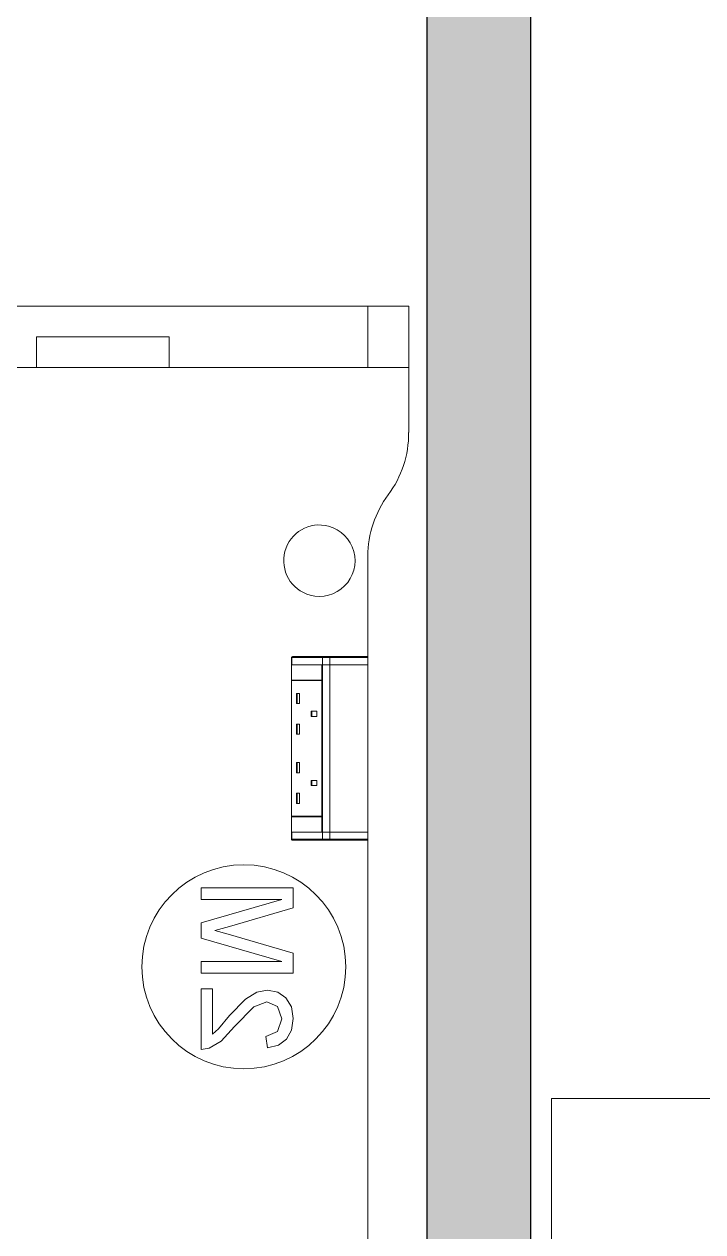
# Model space of a CAD drawing. Header units: millimetres. Extents: x 155927 to 326028, y -36033 to 97293.
# Drawn here: x 211530 to 212196, y 10068 to 11252 of the extents above; entities that cross this region are included whole.
import ezdxf

# ---------------------------------------------------------------- set-up
doc = ezdxf.new("R2010")
doc.units = ezdxf.units.MM
doc.header["$MEASUREMENT"] = 0
for name, color, linetype, lineweight in [('A-WALL-PATT', 7, 'CONTINUOUS', 9), ('I-FURN', 8, 'CONTINUOUS', 9), ('I-WALL', 7, 'CONTINUOUS', 9)]:
    doc.layers.add(name, color=color, linetype=linetype, lineweight=lineweight)

msp = doc.modelspace()

# ---------------------------------------------------------------- hatches: boundary and pattern name
at = {"layer": 'A-WALL-PATT'}
msp.add_hatch(color=256, dxfattribs=at).paths.add_polyline_path([(211924.8, 9369.6), (212026.8, 9369.6), (212026.8, 13505.6), (211924.8, 13505.6), (211924.8, 10128.1)], flags=0)

# ---------------------------------------------------------------- linework, layer by layer
at = {"layer": 'I-FURN'}
for p, q in [((211107.1, 10975.6), (211907.1, 10975.6)), ((211907.1, 10975.6), (211107.1, 10975.6)), ((211107.1, 10975.6), (211907.1, 10975.6)), ((211867.1, 10975.6), (211147.1, 10975.6)), ((211907.1, 10975.6), (211867.1, 10975.6)), ((211867.1, 10975.6), (211867.1, 10915.6)), ((211867.1, 10975.6), (211867.1, 10915.6)), ((211907.1, 10975.6), (211907.1, 10915.6)), ((211907.1, 10975.6), (211907.1, 10915.6)), ((211907.1, 10851.7), (211907.1, 10975.6)), ((211907.1, 10975.6), (211907.1, 10851.7)), ((211542.1, 10945.6), (211672.1, 10945.6)), ((211672.1, 10945.6), (211542.1, 10945.6)), ((211542.1, 10945.6), (211542.1, 10915.6)), ((211542.1, 10915.6), (211542.1, 10945.6)), ((211672.1, 10945.6), (211672.1, 10915.6)), ((211672.1, 10945.6), (211672.1, 10915.6)), ((211542.1, 10915.6), (211107.1, 10915.6)), ((211147.1, 10915.6), (211867.1, 10915.6)), ((211672.1, 10915.6), (211542.1, 10915.6)), ((211907.1, 10915.6), (211672.1, 10915.6)), ((211867.1, 10915.6), (211907.1, 10915.6)), ((211867.1, 10631), (211867.1, 10730.6)), ((211867.1, 10730.6), (211867.1, 10631)), ((211792, 10609), (211792, 10624)), ((211792, 10624), (211821.9, 10624)), ((211792.2, 10631), (211792.2, 10624)), ((211792.2, 10631), (211792.4, 10631)), ((211792.2, 10631), (211792.2, 10624)), ((211792.2, 10624), (211792.2, 10631)), ((211792.2, 10624), (211792.4, 10624)), ((211792.2, 10623.9), (211792.2, 10460)), ((211792.4, 10631), (211822.7, 10631)), ((211792.4, 10631), (211792.4, 10624)), ((211792.4, 10624), (211822.7, 10624)), ((211792.6, 10631.8), (211792.6, 10631.8)), ((211823.5, 10632), (211793.2, 10632)), ((211823.5, 10632), (211793.2, 10632)), ((211821.9, 10624), (211821.9, 10609)), ((211822.1, 10609), (211822.1, 10623.9)), ((211822.1, 10623.9), (211822.7, 10623.9)), ((211822.7, 10631), (211829.6, 10631)), ((211822.7, 10631), (211822.7, 10624)), ((211822.7, 10624), (211829.6, 10624)), ((211829.6, 10623.9), (211822.7, 10623.9)), ((211822.7, 10623.9), (211822.7, 10460)), ((211823.5, 10632), (211862.1, 10632)), ((211829, 10632), (211823.5, 10632)), ((211866.1, 10632), (211829, 10632)), ((211829.6, 10631), (211867.1, 10631)), ((211829.6, 10631), (211829.6, 10624)), ((211829.6, 10624), (211867.1, 10624)), ((211867.1, 10623.9), (211829.6, 10623.9)), ((211829.6, 10623.9), (211829.6, 10460)), ((211862.1, 10632), (211862.1, 10631)), ((211862.1, 10632), (211866.1, 10632)), ((211867.1, 10624), (211867.1, 10631)), ((211867.1, 10631), (211867.1, 10624)), ((211867.1, 10460), (211867.1, 10623.9)), ((211867.1, 10623.9), (211867.1, 10460)), ((211821.9, 10609), (211792, 10609)), ((211792, 10608.5), (211821.9, 10608.5)), ((211792, 10475.5), (211792, 10608.5)), ((211792.4, 10608.5), (211792.4, 10609)), ((211821.9, 10608.5), (211821.9, 10475.5)), ((211822.1, 10475.5), (211822.1, 10608.5)), ((211797.1, 10595.9), (211797.1, 10585.9)), ((211797.1, 10595.9), (211799.9, 10595.9)), ((211797.8, 10595.9), (211797.8, 10585.9)), ((211799.9, 10595.9), (211799.9, 10585.9)), ((211797.1, 10585.9), (211799.9, 10585.9)), ((211811.4, 10578.4), (211811.4, 10573.4)), ((211817.1, 10578.4), (211811.4, 10578.4)), ((211812.1, 10578.4), (211812.1, 10573.4)), ((211817.1, 10573.4), (211817.1, 10578.4)), ((211797.1, 10565.9), (211797.1, 10555.9)), ((211797.1, 10565.9), (211799.9, 10565.9)), ((211797.8, 10565.9), (211797.8, 10555.9)), ((211799.9, 10565.9), (211799.9, 10555.9)), ((211811.4, 10573.4), (211817.1, 10573.4)), ((211797.1, 10555.9), (211799.9, 10555.9)), ((211797.1, 10528.1), (211797.1, 10518.1)), ((211797.1, 10528.1), (211799.9, 10528.1)), ((211797.8, 10528.1), (211797.8, 10518.1)), ((211799.9, 10528.1), (211799.9, 10518.1)), ((211797.1, 10518.1), (211799.9, 10518.1)), ((211811.4, 10510.6), (211811.4, 10505.6)), ((211811.4, 10510.6), (211817.1, 10510.6)), ((211811.4, 10505.6), (211817.1, 10505.6)), ((211812.1, 10510.6), (211812.1, 10505.6)), ((211817.1, 10510.6), (211817.1, 10505.6)), ((211797.1, 10498.1), (211797.1, 10488.1)), ((211797.1, 10498.1), (211799.9, 10498.1)), ((211797.8, 10498.1), (211797.8, 10488.1)), ((211799.9, 10498.1), (211799.9, 10488.1)), ((211797.1, 10488.1), (211799.9, 10488.1)), ((211792, 10475.5), (211821.9, 10475.5)), ((211792, 10475), (211821.9, 10475)), ((211792, 10460), (211792, 10475)), ((211792.4, 10475), (211792.4, 10475.5)), ((211821.9, 10475), (211821.9, 10460)), ((211822.1, 10460), (211822.1, 10475)), ((211821.9, 10460), (211792, 10460)), ((211792.2, 10459.9), (211792.2, 10452.9)), ((211792.4, 10459.9), (211792.2, 10459.9)), ((211792.2, 10459.9), (211792.2, 10452.9)), ((211792.2, 10459.9), (211792.2, 10452.9)), ((211792.4, 10452.9), (211792.4, 10459.9)), ((211822.7, 10459.9), (211792.4, 10459.9)), ((211821.9, 10460), (211824.3, 10460)), ((211822.7, 10460), (211822.1, 10460)), ((211822.7, 10460), (211829.6, 10460)), ((211822.7, 10452.9), (211822.7, 10459.9)), ((211829.6, 10459.9), (211822.7, 10459.9)), ((211829.6, 10460), (211867.1, 10460)), ((211829.6, 10452.9), (211829.6, 10459.9)), ((211867.1, 10459.9), (211829.6, 10459.9)), ((211867.1, 10452.9), (211867.1, 10459.9)), ((211867.1, 10452.9), (211867.1, 10459.9)), ((211792.4, 10452.9), (211792.2, 10452.9)), ((211822.7, 10452.9), (211792.4, 10452.9)), ((211792.6, 10452.1), (211792.6, 10452.2)), ((211793.2, 10451.9), (211823.5, 10451.9)), ((211793.2, 10451.9), (211823.5, 10451.9)), ((211829.6, 10452.9), (211822.7, 10452.9)), ((211862.1, 10451.9), (211823.5, 10451.9)), ((211823.5, 10451.9), (211829, 10451.9)), ((211829, 10451.9), (211866.1, 10451.9)), ((211867.1, 10452.9), (211829.6, 10452.9)), ((211862.1, 10452.9), (211862.1, 10451.9)), ((211866.1, 10451.9), (211862.1, 10451.9)), ((211866.1, 10451.9), (211866.1, 10451.9)), ((211867.1, 9620.6), (211867.1, 10452.9)), ((211867.1, 10452.9), (211867.1, 9620.6)), ((211793.9, 10405.2), (211703.5, 10405.2)), ((211703.5, 10405.2), (211703.5, 10393.9)), ((211793.9, 10385.7), (211793.9, 10405.2)), ((211703.5, 10393.9), (211782.6, 10393.9)), ((211782.6, 10393.9), (211703.5, 10371.1)), ((211731.3, 10367.5), (211793.9, 10385.7)), ((211703.5, 10371.1), (211703.5, 10355.8)), ((211716.9, 10363.5), (211731.3, 10367.5)), ((211730.2, 10359.8), (211716.9, 10363.5)), ((211703.5, 10355.8), (211782.6, 10333.1)), ((211793.9, 10341.3), (211730.2, 10359.8)), ((211793.9, 10321.8), (211793.9, 10341.3)), ((211782.6, 10333.1), (211703.5, 10333.1)), ((211703.5, 10333.1), (211703.5, 10321.8)), ((211703.5, 10321.8), (211793.9, 10321.8)), ((211714.8, 10306.3), (211703.5, 10306.3)), ((211703.5, 10306.3), (211703.5, 10246.9)), ((211714.8, 10261.9), (211714.8, 10306.3)), ((211758, 10302.9), (211746.9, 10296.2)), ((211768.7, 10304.9), (211758, 10302.9)), ((211778.6, 10303), (211768.7, 10304.9)), ((211786.7, 10297.4), (211778.6, 10303)), ((211746.9, 10296.2), (211731.4, 10280)), ((211755.2, 10288.7), (211768, 10293.6)), ((211768, 10293.6), (211778.4, 10289)), ((211792.1, 10288.6), (211786.7, 10297.4)), ((211731.4, 10280), (211720.6, 10267)), ((211736.4, 10269.2), (211755.2, 10288.7)), ((211778.4, 10289), (211782.6, 10276.9)), ((211793.9, 10277.2), (211792.1, 10288.6)), ((211720.6, 10267), (211714.8, 10261.9)), ((211723.3, 10255), (211736.4, 10269.2)), ((211782.6, 10276.9), (211778.5, 10264.4)), ((211792.3, 10265.8), (211793.9, 10277.2)), ((211711.3, 10248.2), (211723.3, 10255)), ((211778.5, 10264.4), (211767.1, 10259.7)), ((211767.1, 10259.7), (211768.5, 10248.4)), ((211779.4, 10251.1), (211787.4, 10257)), ((211787.4, 10257), (211792.3, 10265.8)), ((211703.5, 10246.9), (211711.3, 10248.2)), ((211768.5, 10248.4), (211779.4, 10251.1)), ((212047, 10198.6), (212047, 9398.6)), ((212347, 10198.6), (212047, 10198.6))]:
    msp.add_line(p, q, dxfattribs=at)
at = {"layer": 'I-FURN', "flags": 128}
for points in [[(211792.2, 10631), (211792.2, 10631.1), (211792.2, 10631.1), (211792.2, 10631.1), (211792.2, 10631.2), (211792.2, 10631.2), (211792.3, 10631.3), (211792.3, 10631.3), (211792.3, 10631.3), (211792.3, 10631.4), (211792.3, 10631.4), (211792.3, 10631.4), (211792.3, 10631.5), (211792.4, 10631.5)], [(211829, 10632), (211828.9, 10632), (211828.8, 10632), (211828.6, 10632), (211828.5, 10632), (211828.3, 10632), (211828.2, 10632), (211828, 10632), (211827.9, 10632), (211827.7, 10632), (211827.6, 10632), (211827.4, 10632), (211827.3, 10632), (211827.1, 10632), (211826.9, 10632), (211826.8, 10632), (211826.6, 10632), (211826.5, 10632), (211826.3, 10632), (211826.1, 10632), (211826, 10632), (211825.8, 10632), (211825.7, 10632), (211825.5, 10632), (211825.4, 10632), (211825.2, 10632), (211825.1, 10632), (211824.9, 10632), (211824.8, 10632), (211824.7, 10632), (211824.5, 10632), (211824.4, 10632), (211824.3, 10632), (211824.1, 10632), (211824, 10632), (211823.9, 10632), (211823.8, 10632), (211823.7, 10632), (211823.6, 10632), (211823.5, 10632)], [(211866.1, 10632), (211865.8, 10632), (211865.4, 10632), (211864.8, 10632), (211864.1, 10632), (211863.3, 10632), (211862.4, 10632), (211861.3, 10632), (211860.1, 10632), (211858.8, 10632), (211857.3, 10632), (211855.7, 10632), (211854, 10632), (211852.2, 10632), (211850.3, 10632), (211848.2, 10632), (211846.1, 10632), (211843.8, 10632), (211841.4, 10632), (211839, 10632), (211836.4, 10632), (211833.8, 10632), (211831.1, 10632), (211829, 10632)], [(211862.1, 10632), (211862.2, 10632), (211862.4, 10632), (211862.6, 10632), (211862.7, 10632), (211862.9, 10632), (211863, 10632), (211863.2, 10632), (211863.3, 10632), (211863.5, 10632), (211863.6, 10632), (211863.8, 10632), (211863.9, 10632), (211864.1, 10632), (211864.2, 10632), (211864.3, 10632), (211864.5, 10632), (211864.6, 10632), (211864.7, 10632), (211864.8, 10632), (211864.9, 10632), (211865.1, 10632), (211865.2, 10632), (211865.3, 10632), (211865.4, 10632), (211865.4, 10632), (211865.5, 10632), (211865.6, 10632), (211865.7, 10632), (211865.7, 10632), (211865.8, 10632), (211865.9, 10632), (211865.9, 10632), (211866, 10632), (211866, 10632), (211866, 10632), (211866, 10632), (211866.1, 10632), (211866.1, 10632), (211866.1, 10632)], [(211866.1, 10632), (211866.1, 10632), (211866.2, 10632), (211866.2, 10632), (211866.2, 10632), (211866.3, 10632), (211866.3, 10632), (211866.4, 10632), (211866.4, 10632), (211866.4, 10632), (211866.5, 10631.9), (211866.5, 10631.9), (211866.5, 10631.9), (211866.6, 10631.9), (211866.6, 10631.9), (211866.6, 10631.8), (211866.7, 10631.8), (211866.7, 10631.8), (211866.7, 10631.8), (211866.8, 10631.7), (211866.8, 10631.7), (211866.8, 10631.7), (211866.8, 10631.7), (211866.9, 10631.6), (211866.9, 10631.6), (211866.9, 10631.6), (211866.9, 10631.5), (211867, 10631.5), (211867, 10631.5), (211867, 10631.4), (211867, 10631.4), (211867, 10631.3), (211867, 10631.3), (211867, 10631.3), (211867.1, 10631.2), (211867.1, 10631.2), (211867.1, 10631.2), (211867.1, 10631.1), (211867.1, 10631.1), (211867.1, 10631), (211867.1, 10631)], [(211866.1, 10632), (211866.1, 10632), (211866.1, 10632)], [(211792.4, 10452.4), (211792.3, 10452.4), (211792.3, 10452.5), (211792.3, 10452.5), (211792.3, 10452.5), (211792.3, 10452.6), (211792.3, 10452.6), (211792.3, 10452.7), (211792.3, 10452.7), (211792.2, 10452.7), (211792.2, 10452.8), (211792.2, 10452.8), (211792.2, 10452.9), (211792.2, 10452.9), (211792.2, 10452.9)], [(211823.5, 10451.9), (211823.6, 10451.9), (211823.7, 10451.9), (211823.8, 10451.9), (211823.9, 10451.9), (211824, 10451.9), (211824.1, 10451.9), (211824.3, 10451.9), (211824.4, 10451.9), (211824.5, 10451.9), (211824.7, 10451.9), (211824.8, 10451.9), (211824.9, 10451.9), (211825.1, 10451.9), (211825.2, 10451.9), (211825.4, 10451.9), (211825.5, 10451.9), (211825.7, 10451.9), (211825.8, 10451.9), (211826, 10451.9), (211826.1, 10451.9), (211826.3, 10451.9), (211826.5, 10451.9), (211826.6, 10451.9), (211826.8, 10451.9), (211826.9, 10451.9), (211827.1, 10451.9), (211827.3, 10451.9), (211827.4, 10451.9), (211827.6, 10451.9), (211827.7, 10451.9), (211827.9, 10451.9), (211828, 10451.9), (211828.2, 10451.9), (211828.3, 10451.9), (211828.5, 10451.9), (211828.6, 10451.9), (211828.8, 10451.9), (211828.9, 10451.9), (211829, 10451.9)], [(211829, 10451.9), (211831.8, 10451.9), (211834.5, 10451.9), (211837.1, 10451.9), (211839.7, 10451.9), (211842.1, 10451.9), (211844.4, 10451.9), (211846.6, 10451.9), (211848.8, 10451.9), (211850.8, 10451.9), (211852.7, 10451.9), (211854.5, 10451.9), (211856.1, 10451.9), (211857.7, 10451.9), (211859.1, 10451.9), (211860.4, 10451.9), (211861.6, 10451.9), (211862.6, 10451.9), (211863.6, 10451.9), (211864.3, 10451.9), (211865, 10451.9), (211865.5, 10451.9), (211865.9, 10451.9), (211866.1, 10451.9)], [(211866.1, 10451.9), (211866.1, 10451.9), (211866.1, 10451.9), (211866, 10451.9), (211866, 10451.9), (211866, 10451.9), (211866, 10451.9), (211865.9, 10451.9), (211865.9, 10451.9), (211865.8, 10451.9), (211865.8, 10451.9), (211865.7, 10451.9), (211865.6, 10451.9), (211865.5, 10451.9), (211865.5, 10451.9), (211865.4, 10451.9), (211865.3, 10451.9), (211865.2, 10451.9), (211865.1, 10451.9), (211865, 10451.9), (211864.9, 10451.9), (211864.7, 10451.9), (211864.6, 10451.9), (211864.5, 10451.9), (211864.4, 10451.9), (211864.2, 10451.9), (211864.1, 10451.9), (211864, 10451.9), (211863.8, 10451.9), (211863.7, 10451.9), (211863.5, 10451.9), (211863.4, 10451.9), (211863.2, 10451.9), (211863.1, 10451.9), (211862.9, 10451.9), (211862.8, 10451.9), (211862.6, 10451.9), (211862.4, 10451.9), (211862.3, 10451.9), (211862.1, 10451.9), (211862.1, 10451.9)], [(211867.1, 10452.9), (211867.1, 10452.9), (211867.1, 10452.8), (211867.1, 10452.8), (211867.1, 10452.7), (211867.1, 10452.7), (211867, 10452.7), (211867, 10452.6), (211867, 10452.6), (211867, 10452.5), (211867, 10452.5), (211867, 10452.5), (211867, 10452.4), (211866.9, 10452.4), (211866.9, 10452.4), (211866.9, 10452.3), (211866.9, 10452.3), (211866.9, 10452.3), (211866.8, 10452.2), (211866.8, 10452.2), (211866.8, 10452.2), (211866.7, 10452.2), (211866.7, 10452.1), (211866.7, 10452.1), (211866.6, 10452.1), (211866.6, 10452.1), (211866.6, 10452), (211866.5, 10452), (211866.5, 10452), (211866.5, 10452), (211866.4, 10452), (211866.4, 10452), (211866.4, 10451.9), (211866.3, 10451.9), (211866.3, 10451.9), (211866.2, 10451.9), (211866.2, 10451.9), (211866.2, 10451.9), (211866.1, 10451.9), (211866.1, 10451.9), (211866.1, 10451.9)]]:
    msp.add_lwpolyline(points, dxfattribs=at)
at = {"layer": 'I-FURN'}
for centre, radius, start, end in [((211807, 10850.6), 100, 323.1301, 0.6256), ((211807, 10850.6), 100, 323.1301, 0.6256), ((211967.1, 10730.6), 100, 143.1301, 180), ((211967.1, 10730.6), 100, 143.1301, 180), ((211819.5, 10726.1), 35, 75, 255), ((211819.5, 10726.1), 35, 15, 75), ((211819.5, 10726.1), 35, 255, 14.7004), ((211745.4, 10327.9), 100, 90, 270), ((211745.4, 10327.9), 100, 270, 90)]:
    msp.add_arc(centre, radius, start, end, dxfattribs=at)
for centre, major_axis, ratio, start_param, end_param in [((211793.2, 10631), (0, 1), 0.819152, 0, 1.570796), ((211823.5, 10631), (0, -1), 0.819152, 3.141593, 4.712389), ((211829, 10631), (0, -1), 0.56467, 1.570796, 3.141593), ((211866.1, 10631), (0, -1), 0.998113, 1.570796, 3.141593), ((211793.2, 10452.9), (0, -1), 0.819152, 4.712389, 6.283185), ((211823.5, 10452.9), (0, -1), 0.819152, 4.712389, 6.283185), ((211829, 10452.9), (0, -1), 0.56467, 0, 1.570796), ((211866.1, 10452.9), (0, -1), 0.998113, 0, 1.570796)]:
    msp.add_ellipse(centre, major_axis=major_axis, ratio=ratio, start_param=start_param, end_param=end_param, dxfattribs=at)
at = {"layer": 'I-WALL', "lineweight": 30}
for p, q in [((211924.8, 13505.6), (211924.8, 9369.6)), ((212026.8, 9369.6), (212026.8, 13505.6))]:
    msp.add_line(p, q, dxfattribs=at)

doc.saveas('drawing.dxf')
